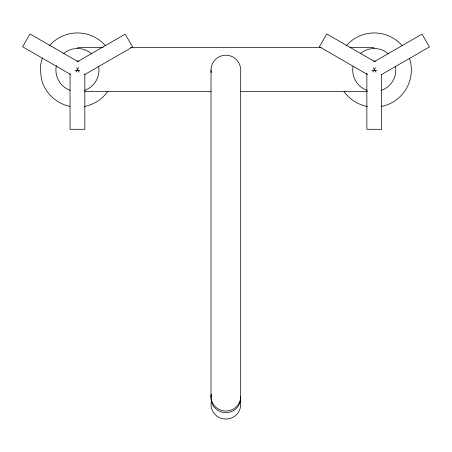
<?xml version="1.0" encoding="UTF-8"?>
<svg xmlns="http://www.w3.org/2000/svg" width="452" height="452" viewBox="0 0 452 452"><rect width="100%" height="100%" fill="white"/><g stroke="black" fill="none" stroke-linecap="round" stroke-linejoin="round"><path stroke-width="0.68" d="M76.055 72.009L78.586 67.63M372.872 72.009L375.397 67.63M78.422 61.139L125.193 34.137L132.589 46.94L84.597 74.648M375.233 61.139L422.01 34.137L429.4 46.94L381.415 74.648M103.169 47.483L77.784 47.483L77.784 48.234M130.668 47.483L321.039 47.483M349.95 47.483L373.923 47.483L373.923 48.234M74.908 70.382L79.964 70.382M371.725 70.382L376.782 70.382M84.835 91.581L211.044 91.581M240.662 91.581L367.578 91.581M374.793 61.658L326.807 33.956L319.411 46.759L367.403 74.467M77.981 61.658L29.99 33.956L22.6 46.759L70.585 74.467M373.414 67.806L375.945 72.184M76.603 67.806L79.128 72.184M381.641 74.586L381.641 129.295L366.86 129.295L366.86 73.184M240.696 398.144L240.696 404.568A14.843 14.487 0 0 1 224.559 418.998A14.843 14.487 0 0 1 211.237 402.048M211.011 70.043L211.011 396.54M84.829 73.885L84.829 129.295L70.043 129.295L70.043 73.885M76.795 61.133A7.418 7.418 0 0 1 78.733 61.218M373.612 61.133A7.418 7.418 0 0 1 375.544 61.218M211.237 72.619A14.843 14.843 0 0 1 224.559 55.257A14.843 14.843 0 0 1 240.696 70.043L240.696 396.54A14.843 14.487 0 0 1 224.559 410.97A14.843 14.487 0 0 1 211.237 394.02M98.632 66.167A21.538 21.538 0 0 1 84.71 90.321M70.207 90.332A21.538 21.538 0 0 1 56.387 65.5M63.495 53.63A21.538 21.538 0 0 1 91.903 54.076M107.774 91.411A37.104 37.104 0 0 1 84.462 106.474M69.97 106.384A37.104 37.104 0 0 1 41.46 79.083L40.347 69.461A37.104 37.104 0 0 1 42.386 57.907M49.257 45.923A37.104 37.104 0 0 1 105.485 45.748M395.449 66.167A21.538 21.538 0 0 1 381.528 90.321M367.024 90.332A21.538 21.538 0 0 1 353.068 66.195M360.306 53.63A21.538 21.538 0 0 1 388.72 54.076M409.472 58.348A37.104 37.104 0 0 1 381.279 106.474M367.465 106.514A37.104 37.104 0 0 1 344.062 91.598M346.068 45.923A37.104 37.104 0 0 1 402.303 45.748M240.566 396.251A14.843 14.487 0 0 1 225.525 412.631A14.843 14.487 0 0 1 211.237 395.624"/></g></svg>
